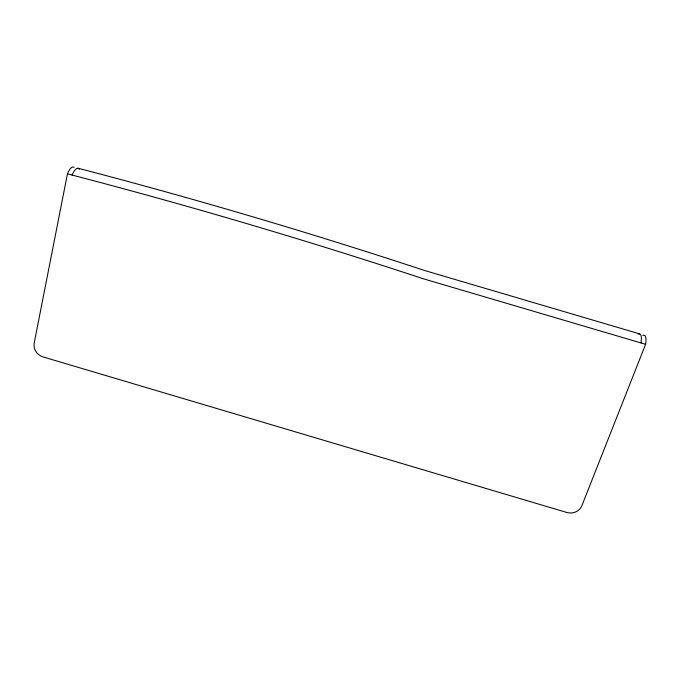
<?xml version="1.0" encoding="UTF-8"?>
<svg xmlns="http://www.w3.org/2000/svg" width="680" height="680" viewBox="0 0 680 680"><rect width="100%" height="100%" fill="white"/><g stroke="black" fill="none" stroke-linecap="round" stroke-linejoin="round"><path stroke-width="1.02" d="M74.12 167.365A14.305 4.794 -77.2 0 0 67.447 173.85L34.178 343.145A11.662 10.463 42.5 0 0 43.002 356.898L566.865 512.482A11.755 10.566 -7.1 0 0 581.851 505.733L645.601 344.293A14.382 4.497 -71.8 0 0 642.787 335.478M78.149 168.257C194.778 198.654 310.42 232.84 424.881 270.589L639.744 333.914M67.447 173.85C187.119 204.977 305.771 239.989 423.198 278.732L645.601 344.293M72.063 175.057A14.297 4.658 -75.3 0 1 79.382 169.278M638.222 334.135A14.382 4.42 -71.8 0 1 640.951 342.924"/></g></svg>
